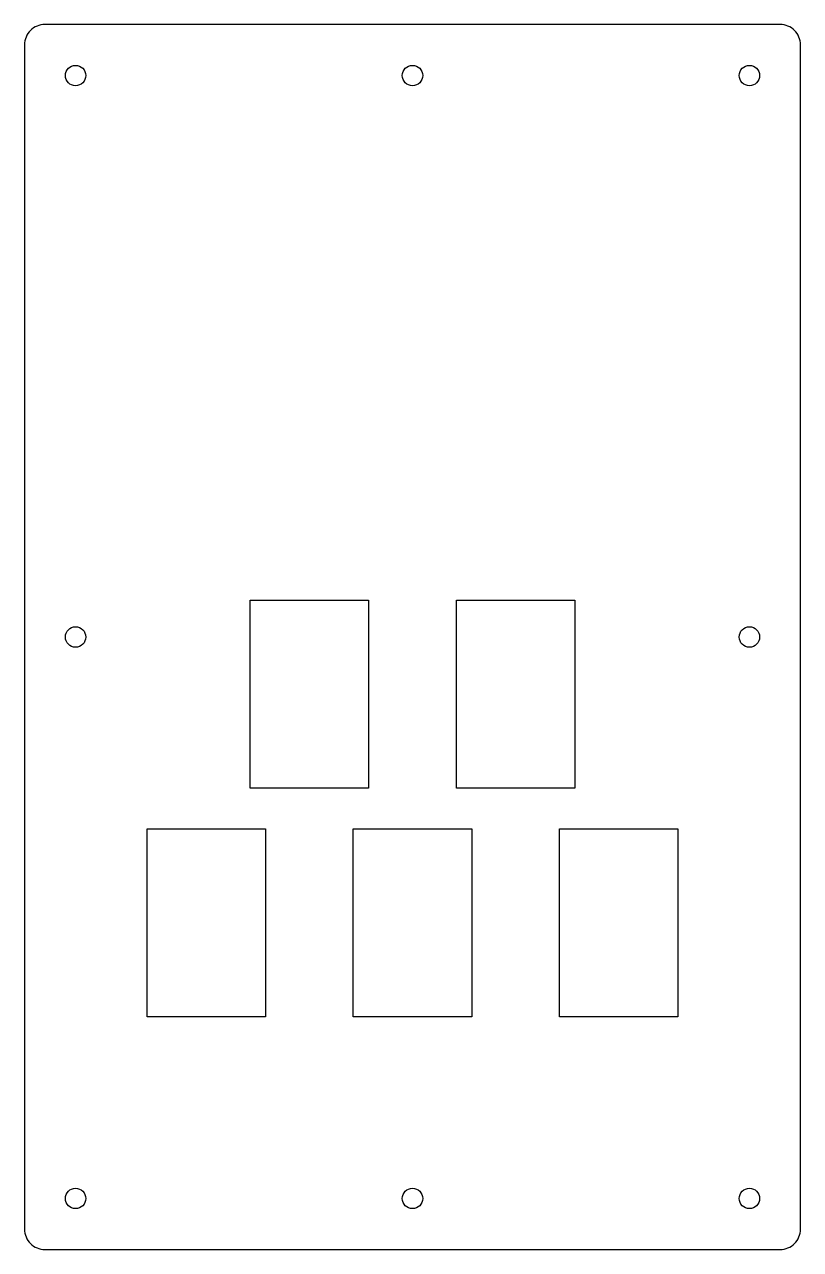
# Model space of a CAD drawing. Header units: millimetres. Extents: x -95 to 95, y -150 to 150.
import ezdxf

# ---------------------------------------------------------------- set-up
doc = ezdxf.new("R2010")
doc.units = ezdxf.units.MM
doc.layers.get('0').update_dxf_attribs({"linetype": 'CONTINUOUS'})

msp = doc.modelspace()

# ---------------------------------------------------------------- linework, layer by layer
msp.add_lwpolyline([(-90, -150), (90, -150, 0.414214), (95, -145), (95, 145, 0.414214), (90, 150), (-90, 150, 0.414214), (-95, 145), (-95, -145, 0.414214)], format="xyb", close=True)
for points in [[(10.75, -37), (10.75, 9), (39.75, 9), (39.75, -37)], [(-10.75, 9), (-10.75, -37), (-39.75, -37), (-39.75, 9)], [(-36, -93), (-65, -93), (-65, -47), (-36, -47)], [(14.5, -93), (-14.5, -93), (-14.5, -47), (14.5, -47)], [(65, -93), (36, -93), (36, -47), (65, -47)]]:
    msp.add_lwpolyline(points, close=True)
for centre in [(-82.5, 137.5), (0, 137.5), (82.5, 137.5), (-82.5, 0), (82.5, 0), (-82.5, -137.5), (0, -137.5), (82.5, -137.5)]:
    msp.add_circle(centre, 2.5)

doc.saveas('drawing.dxf')
